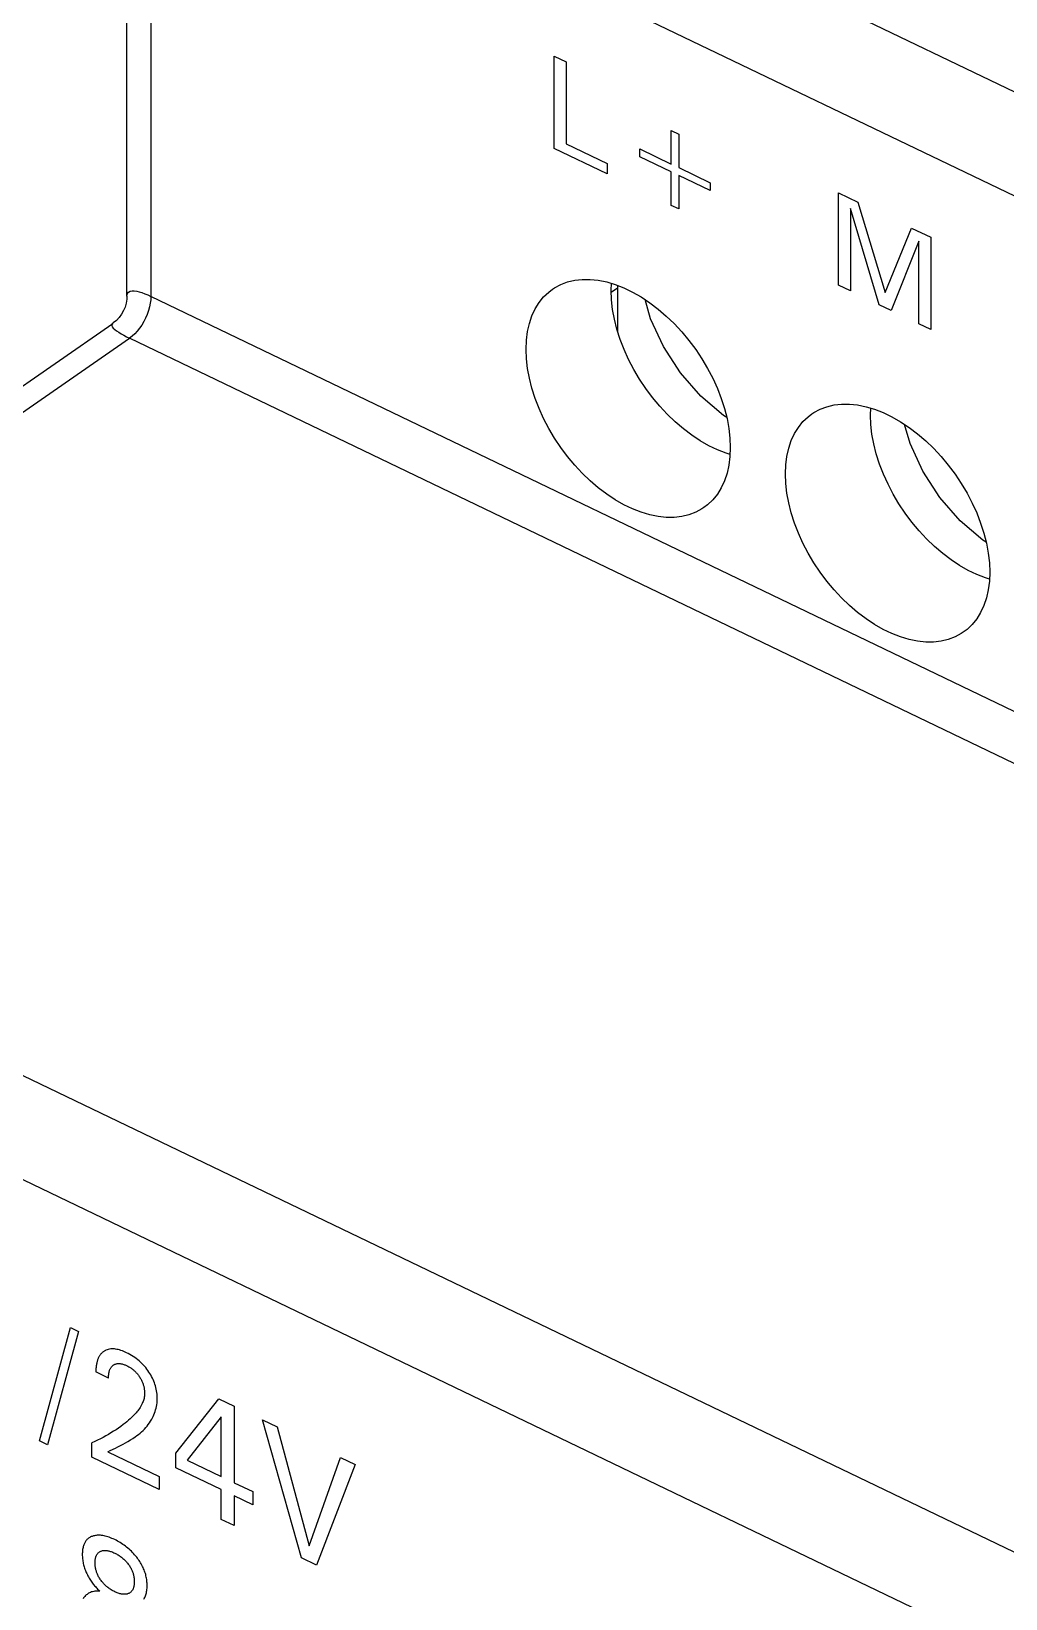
# Model space of a CAD drawing. Extents: x 0 to 420, y 0 to 297.
# Drawn here: x 165.95 to 180.61, y 180.36 to 203.95 of the extents above; entities that cross this region are included whole.
import ezdxf

# ---------------------------------------------------------------- set-up
doc = ezdxf.new("R2010")
doc.units = 0
doc.header["$LTSCALE"] = 23.1
doc.layers.add('40000_ISO', color=7, linetype='CONTINUOUS')

msp = doc.modelspace()

# ---------------------------------------------------------------- linework, layer by layer
at = {"layer": '40000_ISO', "color": 7, "linetype": 'CONTINUOUS'}
for p, q in [((221.798, 183.304), (168.387, 208.978)), ((167.387, 199.962), (167.387, 208.161)), ((167.747, 207.718), (167.747, 199.961)), ((221.158, 182.044), (167.747, 207.718)), ((173.818, 202.186), (173.818, 203.575)), ((173.818, 203.575), (173.997, 203.489)), ((173.997, 203.489), (173.997, 202.258)), ((175.581, 201.953), (175.581, 202.458)), ((175.581, 202.458), (175.692, 202.404)), ((175.692, 202.404), (175.692, 201.9)), ((174.613, 201.804), (173.818, 202.186)), ((173.997, 202.258), (174.613, 201.962)), ((175.106, 202.063), (175.106, 202.181)), ((175.106, 202.181), (175.581, 201.953)), ((174.613, 201.962), (174.613, 201.804)), ((175.581, 201.835), (175.106, 202.063)), ((175.581, 201.33), (175.581, 201.835)), ((175.692, 201.9), (176.167, 201.671)), ((175.692, 201.781), (175.692, 201.277)), ((176.167, 201.553), (175.692, 201.781)), ((176.167, 201.671), (176.167, 201.553)), ((178.099, 200.129), (178.099, 201.517)), ((178.099, 201.517), (178.389, 201.378)), ((175.692, 201.277), (175.581, 201.33)), ((178.277, 201.285), (178.277, 200.043)), ((178.708, 199.836), (178.277, 201.285)), ((178.389, 201.378), (178.799, 200.019)), ((178.799, 200.019), (179.196, 200.99)), ((179.196, 200.99), (179.486, 200.85)), ((179.307, 200.793), (178.888, 199.75)), ((179.307, 199.548), (179.307, 200.793)), ((179.486, 200.85), (179.486, 199.462)), ((167.395, 200.005), (167.412, 200.025)), ((167.412, 200.025), (167.436, 200.038)), ((167.436, 200.038), (167.465, 200.043)), ((167.465, 200.043), (167.498, 200.043)), ((167.498, 200.043), (167.534, 200.038)), ((167.534, 200.038), (167.572, 200.029)), ((167.572, 200.029), (167.613, 200.017)), ((167.613, 200.017), (167.655, 200.001)), ((173.659, 199.952), (173.737, 200.026)), ((173.737, 200.026), (173.793, 200.069)), ((173.793, 200.069), (173.823, 200.089)), ((173.823, 200.089), (173.917, 200.14)), ((173.917, 200.14), (174.018, 200.178)), ((174.018, 200.178), (174.127, 200.204)), ((174.127, 200.204), (174.24, 200.216)), ((174.24, 200.216), (174.359, 200.216)), ((174.359, 200.216), (174.482, 200.203)), ((174.482, 200.203), (174.609, 200.178)), ((174.609, 200.178), (174.737, 200.139)), ((174.675, 200.052), (174.679, 200.157)), ((174.681, 199.911), (174.675, 200.052)), ((174.772, 200.084), (174.676, 200.018)), ((174.737, 200.139), (174.867, 200.089)), ((174.772, 200.126), (174.772, 199.437)), ((174.867, 200.089), (174.998, 200.026)), ((174.998, 200.026), (175.128, 199.952)), ((178.277, 200.043), (178.099, 200.129)), ((167.359, 199.801), (167.336, 199.746)), ((167.376, 199.859), (167.359, 199.801)), ((167.385, 199.918), (167.376, 199.859)), ((167.387, 199.963), (167.385, 199.918)), ((167.387, 199.975), (167.395, 200.005)), ((167.387, 199.964), (167.387, 199.975)), ((167.655, 200.001), (167.7, 199.982)), ((167.7, 199.982), (167.747, 199.961)), ((167.726, 199.802), (167.71, 199.746)), ((167.738, 199.857), (167.726, 199.802)), ((167.745, 199.91), (167.738, 199.857)), ((167.747, 199.961), (167.745, 199.91)), ((221.158, 174.287), (167.747, 199.961)), ((173.532, 199.772), (173.591, 199.867)), ((173.591, 199.867), (173.659, 199.952)), ((174.697, 199.765), (174.681, 199.911)), ((175.128, 199.952), (175.256, 199.866)), ((175.27, 199.623), (175.188, 199.912)), ((175.256, 199.866), (175.383, 199.771)), ((178.888, 199.75), (178.708, 199.836)), ((156.748, 192.326), (167.173, 199.555)), ((167.173, 199.555), (167.16, 199.541)), ((167.182, 199.562), (167.173, 199.555)), ((167.229, 199.6), (167.182, 199.562)), ((167.271, 199.645), (167.229, 199.6)), ((167.307, 199.693), (167.271, 199.645)), ((167.336, 199.746), (167.307, 199.693)), ((167.639, 199.581), (167.609, 199.529)), ((167.666, 199.634), (167.639, 199.581)), ((167.69, 199.69), (167.666, 199.634)), ((167.71, 199.746), (167.69, 199.69)), ((173.418, 199.43), (173.445, 199.552)), ((173.445, 199.552), (173.483, 199.666)), ((173.483, 199.666), (173.532, 199.772)), ((174.725, 199.617), (174.697, 199.765)), ((174.763, 199.466), (174.725, 199.617)), ((175.462, 199.205), (175.27, 199.623)), ((175.383, 199.771), (175.506, 199.665)), ((175.506, 199.665), (175.624, 199.551)), ((175.624, 199.551), (175.738, 199.429)), ((179.486, 199.462), (179.307, 199.548)), ((157.318, 192.32), (167.427, 199.331)), ((167.16, 199.541), (167.158, 199.523)), ((167.158, 199.523), (167.165, 199.504)), ((167.165, 199.504), (167.181, 199.484)), ((167.181, 199.484), (167.203, 199.463)), ((167.203, 199.463), (167.231, 199.442)), ((167.231, 199.442), (167.263, 199.42)), ((167.263, 199.42), (167.298, 199.398)), ((167.298, 199.398), (167.338, 199.376)), ((167.338, 199.376), (167.381, 199.354)), ((167.381, 199.354), (167.427, 199.331)), ((167.466, 199.36), (167.427, 199.331)), ((220.838, 173.657), (167.427, 199.331)), ((167.504, 199.396), (167.466, 199.36)), ((167.54, 199.436), (167.504, 199.396)), ((167.576, 199.481), (167.54, 199.436)), ((167.609, 199.529), (167.576, 199.481)), ((173.401, 199.3), (173.418, 199.43)), ((174.812, 199.314), (174.763, 199.466)), ((174.87, 199.162), (174.812, 199.314)), ((175.738, 199.429), (175.846, 199.299)), ((173.395, 199.164), (173.401, 199.3)), ((173.401, 199.023), (173.395, 199.164)), ((174.939, 199.011), (174.87, 199.162)), ((175.718, 198.811), (175.462, 199.205)), ((175.846, 199.299), (175.948, 199.163)), ((175.948, 199.163), (176.042, 199.022)), ((173.418, 198.878), (173.401, 199.023)), ((173.445, 198.729), (173.418, 198.878)), ((175.016, 198.862), (174.939, 199.011)), ((175.102, 198.717), (175.016, 198.862)), ((176.042, 199.022), (176.128, 198.877)), ((176.128, 198.877), (176.206, 198.728)), ((173.483, 198.578), (173.445, 198.729)), ((175.197, 198.575), (175.102, 198.717)), ((176.024, 198.46), (175.718, 198.811)), ((176.206, 198.728), (176.274, 198.577)), ((173.532, 198.426), (173.483, 198.578)), ((173.591, 198.274), (173.532, 198.426)), ((175.298, 198.439), (175.197, 198.575)), ((175.406, 198.31), (175.298, 198.439)), ((176.365, 198.169), (176.024, 198.46)), ((176.274, 198.577), (176.333, 198.425)), ((176.333, 198.425), (176.382, 198.273)), ((173.659, 198.123), (173.591, 198.274)), ((175.52, 198.188), (175.406, 198.31)), ((175.639, 198.073), (175.52, 198.188)), ((176.416, 198.138), (176.365, 198.169)), ((176.382, 198.273), (176.42, 198.122)), ((177.563, 198.076), (177.641, 198.15)), ((177.641, 198.15), (177.697, 198.193)), ((177.697, 198.193), (177.727, 198.212)), ((177.727, 198.212), (177.821, 198.263)), ((177.821, 198.263), (177.922, 198.301)), ((177.922, 198.301), (178.031, 198.327)), ((178.031, 198.327), (178.144, 198.34)), ((178.144, 198.34), (178.263, 198.34)), ((178.263, 198.34), (178.386, 198.327)), ((178.386, 198.327), (178.513, 198.301)), ((178.513, 198.301), (178.641, 198.263)), ((178.579, 198.175), (178.583, 198.28)), ((178.585, 198.034), (178.579, 198.175)), ((178.641, 198.263), (178.771, 198.212)), ((178.771, 198.212), (178.902, 198.149)), ((178.902, 198.149), (179.032, 198.075)), ((173.737, 197.975), (173.659, 198.123)), ((173.823, 197.829), (173.737, 197.975)), ((175.762, 197.968), (175.639, 198.073)), ((175.888, 197.872), (175.762, 197.968)), ((176.42, 198.122), (176.447, 197.973)), ((176.447, 197.973), (176.464, 197.828)), ((177.387, 197.79), (177.436, 197.895)), ((177.436, 197.895), (177.495, 197.99)), ((177.495, 197.99), (177.563, 198.076)), ((178.601, 197.889), (178.585, 198.034)), ((179.032, 198.075), (179.16, 197.99)), ((179.174, 197.746), (179.092, 198.035)), ((179.16, 197.99), (179.287, 197.894)), ((179.287, 197.894), (179.41, 197.789)), ((173.917, 197.688), (173.823, 197.829)), ((174.018, 197.552), (173.917, 197.688)), ((176.017, 197.787), (175.888, 197.872)), ((176.147, 197.713), (176.017, 197.787)), ((176.277, 197.65), (176.147, 197.713)), ((176.464, 197.828), (176.469, 197.687)), ((176.469, 197.687), (176.464, 197.551)), ((177.322, 197.553), (177.349, 197.676)), ((177.349, 197.676), (177.387, 197.79)), ((178.629, 197.74), (178.601, 197.889)), ((178.667, 197.589), (178.629, 197.74)), ((179.366, 197.329), (179.174, 197.746)), ((179.41, 197.789), (179.528, 197.675)), ((179.528, 197.675), (179.642, 197.552)), ((174.127, 197.422), (174.018, 197.552)), ((174.24, 197.3), (174.127, 197.422)), ((176.407, 197.599), (176.277, 197.65)), ((176.465, 197.582), (176.407, 197.599)), ((176.447, 197.422), (176.42, 197.299)), ((176.464, 197.551), (176.447, 197.422)), ((177.299, 197.288), (177.305, 197.424)), ((177.305, 197.424), (177.322, 197.553)), ((178.716, 197.437), (178.667, 197.589)), ((178.774, 197.285), (178.716, 197.437)), ((179.642, 197.552), (179.75, 197.423)), ((179.75, 197.423), (179.852, 197.287)), ((174.359, 197.186), (174.24, 197.3)), ((174.482, 197.081), (174.359, 197.186)), ((176.382, 197.185), (176.333, 197.08)), ((176.42, 197.299), (176.382, 197.185)), ((177.305, 197.147), (177.299, 197.288)), ((178.843, 197.134), (178.774, 197.285)), ((179.622, 196.935), (179.366, 197.329)), ((179.852, 197.287), (179.946, 197.146)), ((174.609, 196.985), (174.482, 197.081)), ((174.737, 196.9), (174.609, 196.985)), ((176.274, 196.984), (176.206, 196.899)), ((176.333, 197.08), (176.274, 196.984)), ((177.322, 197.001), (177.305, 197.147)), ((177.349, 196.853), (177.322, 197.001)), ((178.92, 196.985), (178.843, 197.134)), ((179.006, 196.84), (178.92, 196.985)), ((179.946, 197.146), (180.032, 197)), ((180.032, 197), (180.11, 196.851)), ((174.867, 196.825), (174.737, 196.9)), ((174.998, 196.763), (174.867, 196.825)), ((175.128, 196.712), (174.998, 196.763)), ((176.042, 196.762), (175.948, 196.712)), ((176.072, 196.782), (176.042, 196.762)), ((176.128, 196.825), (176.072, 196.782)), ((176.206, 196.899), (176.128, 196.825)), ((177.387, 196.702), (177.349, 196.853)), ((179.101, 196.699), (179.006, 196.84)), ((179.928, 196.583), (179.622, 196.935)), ((180.11, 196.851), (180.178, 196.701)), ((175.256, 196.674), (175.128, 196.712)), ((175.383, 196.648), (175.256, 196.674)), ((175.506, 196.635), (175.383, 196.648)), ((175.624, 196.635), (175.506, 196.635)), ((175.738, 196.648), (175.624, 196.635)), ((175.846, 196.673), (175.738, 196.648)), ((175.948, 196.712), (175.846, 196.673)), ((177.436, 196.55), (177.387, 196.702)), ((177.495, 196.398), (177.436, 196.55)), ((179.202, 196.563), (179.101, 196.699)), ((179.31, 196.433), (179.202, 196.563)), ((180.269, 196.292), (179.928, 196.583)), ((180.178, 196.701), (180.237, 196.549)), ((180.237, 196.549), (180.286, 196.397)), ((177.563, 196.247), (177.495, 196.398)), ((177.641, 196.098), (177.563, 196.247)), ((179.424, 196.311), (179.31, 196.433)), ((179.543, 196.197), (179.424, 196.311)), ((180.32, 196.262), (180.269, 196.292)), ((180.286, 196.397), (180.324, 196.246)), ((180.324, 196.246), (180.351, 196.097)), ((177.727, 195.953), (177.641, 196.098)), ((179.666, 196.091), (179.543, 196.197)), ((179.792, 195.996), (179.666, 196.091)), ((180.351, 196.097), (180.368, 195.951)), ((177.821, 195.811), (177.727, 195.953)), ((177.922, 195.675), (177.821, 195.811)), ((179.921, 195.911), (179.792, 195.996)), ((180.051, 195.836), (179.921, 195.911)), ((180.181, 195.774), (180.051, 195.836)), ((180.311, 195.723), (180.181, 195.774)), ((180.368, 195.951), (180.373, 195.81)), ((180.373, 195.81), (180.368, 195.674)), ((178.031, 195.546), (177.922, 195.675)), ((178.144, 195.424), (178.031, 195.546)), ((180.369, 195.706), (180.311, 195.723)), ((180.351, 195.545), (180.324, 195.423)), ((180.368, 195.674), (180.351, 195.545)), ((178.263, 195.309), (178.144, 195.424)), ((178.386, 195.204), (178.263, 195.309)), ((180.286, 195.308), (180.237, 195.203)), ((180.324, 195.423), (180.286, 195.308)), ((178.513, 195.108), (178.386, 195.204)), ((178.641, 195.023), (178.513, 195.108)), ((180.178, 195.108), (180.11, 195.023)), ((180.237, 195.203), (180.178, 195.108)), ((178.771, 194.949), (178.641, 195.023)), ((178.902, 194.886), (178.771, 194.949)), ((179.032, 194.835), (178.902, 194.886)), ((179.16, 194.797), (179.032, 194.835)), ((179.852, 194.835), (179.75, 194.797)), ((179.946, 194.886), (179.852, 194.835)), ((179.976, 194.906), (179.946, 194.886)), ((180.032, 194.948), (179.976, 194.906)), ((180.11, 195.023), (180.032, 194.948)), ((179.287, 194.771), (179.16, 194.797)), ((179.41, 194.758), (179.287, 194.771)), ((179.528, 194.758), (179.41, 194.758)), ((179.642, 194.771), (179.528, 194.758)), ((179.75, 194.797), (179.642, 194.771)), ((210.729, 166.647), (157.318, 192.32)), ((210.089, 165.387), (156.678, 191.06)), ((166.07, 182.736), (166.538, 184.443)), ((166.657, 184.385), (166.189, 182.679)), ((166.538, 184.443), (166.657, 184.385)), ((166.956, 183.983), (166.953, 183.975)), ((166.961, 183.992), (166.956, 183.983)), ((166.965, 184), (166.961, 183.992)), ((166.969, 184.008), (166.965, 184)), ((166.974, 184.016), (166.969, 184.008)), ((166.979, 184.024), (166.974, 184.016)), ((166.985, 184.032), (166.979, 184.024)), ((166.99, 184.039), (166.985, 184.032)), ((166.996, 184.046), (166.99, 184.039)), ((167.003, 184.053), (166.996, 184.046)), ((167.009, 184.059), (167.003, 184.053)), ((167.016, 184.066), (167.009, 184.059)), ((167.023, 184.071), (167.016, 184.066)), ((167.03, 184.077), (167.023, 184.071)), ((167.038, 184.082), (167.03, 184.077)), ((167.045, 184.087), (167.038, 184.082)), ((167.053, 184.092), (167.045, 184.087)), ((167.062, 184.096), (167.053, 184.092)), ((167.07, 184.1), (167.062, 184.096)), ((167.088, 184.107), (167.07, 184.1)), ((167.106, 184.113), (167.088, 184.107)), ((167.125, 184.117), (167.106, 184.113)), ((167.145, 184.12), (167.125, 184.117)), ((167.163, 184.121), (167.145, 184.12)), ((167.18, 184.121), (167.163, 184.121)), ((167.199, 184.12), (167.18, 184.121)), ((167.217, 184.118), (167.199, 184.12)), ((167.236, 184.114), (167.217, 184.118)), ((167.255, 184.11), (167.236, 184.114)), ((167.276, 184.105), (167.255, 184.11)), ((167.297, 184.099), (167.276, 184.105)), ((167.318, 184.091), (167.297, 184.099)), ((167.339, 184.083), (167.318, 184.091)), ((167.36, 184.074), (167.339, 184.083)), ((167.382, 184.064), (167.36, 184.074)), ((167.406, 184.051), (167.382, 184.064)), ((167.431, 184.038), (167.406, 184.051)), ((167.456, 184.024), (167.431, 184.038)), ((167.481, 184.008), (167.456, 184.024)), ((167.505, 183.992), (167.481, 184.008)), ((167.527, 183.976), (167.505, 183.992)), ((166.921, 183.815), (166.92, 183.801)), ((166.92, 183.801), (166.92, 183.788)), ((166.92, 183.788), (166.92, 183.774)), ((167.111, 183.682), (166.92, 183.774)), ((166.922, 183.842), (166.921, 183.828)), ((166.921, 183.828), (166.921, 183.815)), ((166.924, 183.855), (166.922, 183.842)), ((166.925, 183.868), (166.924, 183.855)), ((166.927, 183.881), (166.925, 183.868)), ((166.929, 183.893), (166.927, 183.881)), ((166.932, 183.906), (166.929, 183.893)), ((166.935, 183.918), (166.932, 183.906)), ((166.937, 183.928), (166.935, 183.918)), ((166.94, 183.938), (166.937, 183.928)), ((166.943, 183.947), (166.94, 183.938)), ((166.946, 183.957), (166.943, 183.947)), ((166.949, 183.966), (166.946, 183.957)), ((166.953, 183.975), (166.949, 183.966)), ((167.113, 183.734), (167.115, 183.746)), ((167.115, 183.746), (167.116, 183.758)), ((167.116, 183.758), (167.119, 183.77)), ((167.119, 183.77), (167.121, 183.78)), ((167.121, 183.78), (167.124, 183.79)), ((167.124, 183.79), (167.127, 183.8)), ((167.127, 183.8), (167.131, 183.809)), ((167.131, 183.809), (167.135, 183.819)), ((167.135, 183.819), (167.139, 183.827)), ((167.139, 183.827), (167.144, 183.836)), ((167.144, 183.836), (167.148, 183.843)), ((167.148, 183.843), (167.154, 183.85)), ((167.154, 183.85), (167.159, 183.857)), ((167.159, 183.857), (167.165, 183.863)), ((167.165, 183.863), (167.171, 183.869)), ((167.171, 183.869), (167.178, 183.875)), ((167.178, 183.875), (167.185, 183.88)), ((167.185, 183.88), (167.192, 183.884)), ((167.192, 183.884), (167.199, 183.888)), ((167.199, 183.888), (167.207, 183.891)), ((167.207, 183.891), (167.215, 183.894)), ((167.215, 183.894), (167.223, 183.897)), ((167.223, 183.897), (167.231, 183.899)), ((167.231, 183.899), (167.24, 183.9)), ((167.24, 183.9), (167.249, 183.902)), ((167.249, 183.902), (167.258, 183.902)), ((167.258, 183.902), (167.267, 183.902)), ((167.267, 183.902), (167.277, 183.902)), ((167.277, 183.902), (167.286, 183.901)), ((167.286, 183.901), (167.296, 183.899)), ((167.296, 183.899), (167.306, 183.897)), ((167.306, 183.897), (167.316, 183.895)), ((167.316, 183.895), (167.327, 183.892)), ((167.327, 183.892), (167.338, 183.888)), ((167.338, 183.888), (167.349, 183.884)), ((167.349, 183.884), (167.36, 183.88)), ((167.36, 183.88), (167.371, 183.875)), ((167.371, 183.875), (167.382, 183.87)), ((167.382, 183.87), (167.392, 183.865)), ((167.392, 183.865), (167.403, 183.86)), ((167.403, 183.86), (167.414, 183.854)), ((167.414, 183.854), (167.424, 183.847)), ((167.424, 183.847), (167.435, 183.841)), ((167.435, 183.841), (167.445, 183.834)), ((167.445, 183.834), (167.456, 183.827)), ((167.456, 183.827), (167.465, 183.82)), ((167.465, 183.82), (167.475, 183.812)), ((167.475, 183.812), (167.484, 183.805)), ((167.484, 183.805), (167.493, 183.797)), ((167.493, 183.797), (167.502, 183.789)), ((167.502, 183.789), (167.511, 183.78)), ((167.511, 183.78), (167.52, 183.772)), ((167.52, 183.772), (167.528, 183.763)), ((167.549, 183.959), (167.527, 183.976)), ((167.528, 183.763), (167.536, 183.754)), ((167.536, 183.754), (167.544, 183.745)), ((167.544, 183.745), (167.552, 183.735)), ((167.571, 183.941), (167.549, 183.959)), ((167.592, 183.922), (167.571, 183.941)), ((167.613, 183.902), (167.592, 183.922)), ((167.632, 183.882), (167.613, 183.902)), ((167.651, 183.861), (167.632, 183.882)), ((167.669, 183.84), (167.651, 183.861)), ((167.687, 183.817), (167.669, 183.84)), ((167.704, 183.794), (167.687, 183.817)), ((167.718, 183.773), (167.704, 183.794)), ((167.733, 183.751), (167.718, 183.773)), ((167.746, 183.729), (167.733, 183.751)), ((167.111, 183.708), (167.112, 183.721)), ((167.111, 183.695), (167.111, 183.708)), ((167.111, 183.682), (167.111, 183.695)), ((167.112, 183.721), (167.113, 183.734)), ((167.552, 183.735), (167.559, 183.726)), ((167.559, 183.726), (167.566, 183.716)), ((167.566, 183.716), (167.573, 183.706)), ((167.573, 183.706), (167.581, 183.695)), ((167.581, 183.695), (167.588, 183.683)), ((167.588, 183.683), (167.594, 183.672)), ((167.594, 183.672), (167.601, 183.66)), ((167.601, 183.66), (167.607, 183.649)), ((167.607, 183.649), (167.612, 183.637)), ((167.612, 183.637), (167.617, 183.625)), ((167.617, 183.625), (167.622, 183.615)), ((167.622, 183.615), (167.626, 183.604)), ((167.626, 183.604), (167.63, 183.593)), ((167.63, 183.593), (167.633, 183.582)), ((167.633, 183.582), (167.636, 183.571)), ((167.636, 183.571), (167.639, 183.561)), ((167.639, 183.561), (167.642, 183.55)), ((167.642, 183.55), (167.644, 183.539)), ((167.644, 183.539), (167.646, 183.526)), ((167.646, 183.526), (167.648, 183.512)), ((167.648, 183.512), (167.65, 183.499)), ((167.759, 183.706), (167.746, 183.729)), ((167.77, 183.683), (167.759, 183.706)), ((167.781, 183.66), (167.77, 183.683)), ((167.791, 183.637), (167.781, 183.66)), ((167.801, 183.613), (167.791, 183.637)), ((167.809, 183.589), (167.801, 183.613)), ((167.816, 183.565), (167.809, 183.589)), ((167.822, 183.541), (167.816, 183.565)), ((167.828, 183.517), (167.822, 183.541)), ((167.833, 183.491), (167.828, 183.517)), ((167.607, 183.278), (167.597, 183.259)), ((167.617, 183.298), (167.607, 183.278)), ((167.623, 183.313), (167.617, 183.298)), ((167.629, 183.328), (167.623, 183.313)), ((167.635, 183.343), (167.629, 183.328)), ((167.64, 183.36), (167.635, 183.343)), ((167.644, 183.376), (167.64, 183.36)), ((167.647, 183.393), (167.644, 183.376)), ((167.65, 183.411), (167.647, 183.393)), ((167.65, 183.499), (167.651, 183.486)), ((167.652, 183.429), (167.65, 183.411)), ((167.651, 183.486), (167.652, 183.473)), ((167.652, 183.473), (167.653, 183.46)), ((167.653, 183.447), (167.652, 183.429)), ((167.653, 183.46), (167.653, 183.447)), ((167.832, 183.254), (167.837, 183.281)), ((167.837, 183.466), (167.833, 183.491)), ((167.84, 183.44), (167.837, 183.466)), ((167.837, 183.281), (167.84, 183.308)), ((167.842, 183.415), (167.84, 183.44)), ((167.84, 183.308), (167.842, 183.337)), ((167.843, 183.39), (167.842, 183.415)), ((167.842, 183.337), (167.843, 183.366)), ((167.843, 183.366), (167.843, 183.39)), ((168.122, 182.551), (168.77, 183.37)), ((168.77, 183.37), (169.003, 183.258)), ((167.411, 183.047), (167.385, 183.025)), ((167.437, 183.07), (167.411, 183.047)), ((167.462, 183.094), (167.437, 183.07)), ((167.486, 183.118), (167.462, 183.094)), ((167.51, 183.143), (167.486, 183.118)), ((167.524, 183.158), (167.51, 183.143)), ((167.537, 183.174), (167.524, 183.158)), ((167.55, 183.19), (167.537, 183.174)), ((167.562, 183.206), (167.55, 183.19)), ((167.575, 183.223), (167.562, 183.206)), ((167.586, 183.241), (167.575, 183.223)), ((167.597, 183.259), (167.586, 183.241)), ((167.727, 183.009), (167.744, 183.035)), ((167.744, 183.035), (167.761, 183.063)), ((167.761, 183.063), (167.772, 183.084)), ((167.772, 183.084), (167.783, 183.106)), ((167.783, 183.106), (167.794, 183.129)), ((167.794, 183.129), (167.803, 183.153)), ((167.803, 183.153), (167.812, 183.177)), ((167.812, 183.177), (167.819, 183.202)), ((167.819, 183.202), (167.826, 183.228)), ((167.826, 183.228), (167.832, 183.254)), ((168.806, 183.097), (168.294, 182.448)), ((168.806, 182.202), (168.806, 183.097)), ((169.003, 183.258), (169.003, 182.107)), ((170.013, 180.976), (169.429, 183.053)), ((169.429, 183.053), (169.647, 182.948)), ((167.068, 182.811), (167.028, 182.789)), ((167.108, 182.834), (167.068, 182.811)), ((167.147, 182.857), (167.108, 182.834)), ((167.185, 182.881), (167.147, 182.857)), ((167.223, 182.905), (167.185, 182.881)), ((167.26, 182.931), (167.223, 182.905)), ((167.296, 182.956), (167.26, 182.931)), ((167.332, 182.983), (167.296, 182.956)), ((167.358, 183.004), (167.332, 182.983)), ((167.385, 183.025), (167.358, 183.004)), ((167.477, 182.774), (167.513, 182.798)), ((167.513, 182.798), (167.537, 182.816)), ((167.537, 182.816), (167.561, 182.834)), ((167.561, 182.834), (167.584, 182.853)), ((167.584, 182.853), (167.607, 182.873)), ((167.607, 182.873), (167.629, 182.893)), ((167.629, 182.893), (167.65, 182.915)), ((167.65, 182.915), (167.67, 182.937)), ((167.67, 182.937), (167.69, 182.96)), ((167.69, 182.96), (167.709, 182.984)), ((167.709, 182.984), (167.727, 183.009)), ((169.647, 182.948), (170.128, 181.156)), ((166.189, 182.679), (166.07, 182.736)), ((166.902, 182.726), (166.859, 182.707)), ((166.859, 182.492), (166.859, 182.707)), ((166.945, 182.747), (166.902, 182.726)), ((166.987, 182.768), (166.945, 182.747)), ((167.028, 182.789), (166.987, 182.768)), ((167.099, 182.573), (167.137, 182.592)), ((167.099, 182.573), (167.874, 182.2)), ((167.137, 182.592), (167.213, 182.629)), ((167.213, 182.629), (167.251, 182.648)), ((167.251, 182.648), (167.29, 182.668)), ((167.29, 182.668), (167.328, 182.688)), ((167.328, 182.688), (167.366, 182.708)), ((167.366, 182.708), (167.403, 182.729)), ((167.403, 182.729), (167.441, 182.751)), ((167.441, 182.751), (167.477, 182.774)), ((167.874, 182.004), (166.859, 182.492)), ((168.122, 182.334), (168.122, 182.551)), ((168.806, 182.006), (168.122, 182.334)), ((168.294, 182.448), (168.806, 182.202)), ((170.128, 181.156), (170.604, 182.488)), ((170.822, 182.384), (170.238, 180.868)), ((170.604, 182.488), (170.822, 182.384)), ((167.874, 182.2), (167.874, 182.004)), ((169.003, 182.107), (169.281, 181.973)), ((168.806, 181.556), (168.806, 182.006)), ((169.003, 181.911), (169.003, 181.462)), ((169.281, 181.777), (169.003, 181.911)), ((169.281, 181.973), (169.281, 181.777)), ((169.003, 181.462), (168.806, 181.556)), ((166.729, 181.146), (166.726, 181.132)), ((166.733, 181.159), (166.729, 181.146)), ((166.737, 181.171), (166.733, 181.159)), ((166.741, 181.183), (166.737, 181.171)), ((166.746, 181.194), (166.741, 181.183)), ((166.752, 181.204), (166.746, 181.194)), ((166.757, 181.215), (166.752, 181.204)), ((166.764, 181.225), (166.757, 181.215)), ((166.77, 181.234), (166.764, 181.225)), ((166.778, 181.243), (166.77, 181.234)), ((166.785, 181.251), (166.778, 181.243)), ((166.793, 181.259), (166.785, 181.251)), ((166.802, 181.267), (166.793, 181.259)), ((166.811, 181.273), (166.802, 181.267)), ((166.821, 181.28), (166.811, 181.273)), ((166.83, 181.285), (166.821, 181.28)), ((166.841, 181.291), (166.83, 181.285)), ((166.851, 181.296), (166.841, 181.291)), ((166.862, 181.3), (166.851, 181.296)), ((166.873, 181.304), (166.862, 181.3)), ((166.886, 181.307), (166.873, 181.304)), ((166.899, 181.31), (166.886, 181.307)), ((166.912, 181.313), (166.899, 181.31)), ((166.926, 181.315), (166.912, 181.313)), ((166.94, 181.316), (166.926, 181.315)), ((166.955, 181.317), (166.94, 181.316)), ((166.969, 181.317), (166.955, 181.317)), ((166.987, 181.316), (166.969, 181.317)), ((167.005, 181.314), (166.987, 181.316)), ((167.023, 181.312), (167.005, 181.314)), ((167.042, 181.308), (167.023, 181.312)), ((167.061, 181.304), (167.042, 181.308)), ((167.079, 181.299), (167.061, 181.304)), ((167.1, 181.293), (167.079, 181.299)), ((167.12, 181.286), (167.1, 181.293)), ((167.141, 181.279), (167.12, 181.286)), ((167.162, 181.27), (167.141, 181.279)), ((167.182, 181.261), (167.162, 181.27)), ((167.203, 181.252), (167.182, 181.261)), ((167.224, 181.241), (167.203, 181.252)), ((167.245, 181.23), (167.224, 181.241)), ((167.265, 181.219), (167.245, 181.23)), ((167.286, 181.207), (167.265, 181.219)), ((167.307, 181.194), (167.286, 181.207)), ((167.327, 181.18), (167.307, 181.194)), ((167.346, 181.167), (167.327, 181.18)), ((167.364, 181.153), (167.346, 181.167)), ((167.383, 181.139), (167.364, 181.153)), ((166.716, 181.059), (166.715, 181.044)), ((166.715, 181.044), (166.715, 181.028)), ((166.715, 181.028), (166.715, 181.011)), ((166.715, 181.011), (166.716, 180.994)), ((166.717, 181.074), (166.716, 181.059)), ((166.716, 180.994), (166.717, 180.978)), ((166.718, 181.089), (166.717, 181.074)), ((166.717, 180.978), (166.719, 180.96)), ((166.72, 181.104), (166.718, 181.089)), ((166.719, 180.96), (166.721, 180.943)), ((166.723, 181.118), (166.72, 181.104)), ((166.721, 180.943), (166.723, 180.926)), ((166.726, 181.132), (166.723, 181.118)), ((166.723, 180.926), (166.727, 180.908)), ((166.908, 180.915), (166.909, 180.927)), ((166.908, 180.902), (166.908, 180.915)), ((166.909, 180.927), (166.91, 180.94)), ((166.91, 180.94), (166.911, 180.952)), ((166.911, 180.952), (166.913, 180.964)), ((166.913, 180.964), (166.915, 180.975)), ((166.915, 180.975), (166.918, 180.986)), ((166.918, 180.986), (166.921, 180.995)), ((166.921, 180.995), (166.924, 181.003)), ((166.924, 181.003), (166.927, 181.011)), ((166.927, 181.011), (166.931, 181.019)), ((166.931, 181.019), (166.935, 181.026)), ((166.935, 181.026), (166.939, 181.033)), ((166.939, 181.033), (166.944, 181.039)), ((166.944, 181.039), (166.949, 181.045)), ((166.949, 181.045), (166.955, 181.052)), ((166.955, 181.052), (166.962, 181.058)), ((166.962, 181.058), (166.969, 181.063)), ((166.969, 181.063), (166.976, 181.068)), ((166.976, 181.068), (166.984, 181.072)), ((166.984, 181.072), (166.992, 181.076)), ((166.992, 181.076), (167, 181.079)), ((167, 181.079), (167.009, 181.082)), ((167.009, 181.082), (167.018, 181.085)), ((167.018, 181.085), (167.028, 181.086)), ((167.028, 181.086), (167.037, 181.088)), ((167.037, 181.088), (167.047, 181.088)), ((167.047, 181.088), (167.058, 181.088)), ((167.058, 181.088), (167.069, 181.088)), ((167.069, 181.088), (167.08, 181.087)), ((167.08, 181.087), (167.091, 181.086)), ((167.091, 181.086), (167.102, 181.084)), ((167.102, 181.084), (167.114, 181.081)), ((167.114, 181.081), (167.125, 181.078)), ((167.125, 181.078), (167.138, 181.074)), ((167.138, 181.074), (167.151, 181.07)), ((167.151, 181.07), (167.164, 181.065)), ((167.164, 181.065), (167.177, 181.06)), ((167.177, 181.06), (167.19, 181.054)), ((167.19, 181.054), (167.203, 181.048)), ((167.203, 181.048), (167.216, 181.042)), ((167.216, 181.042), (167.229, 181.035)), ((167.229, 181.035), (167.242, 181.027)), ((167.242, 181.027), (167.255, 181.02)), ((167.255, 181.02), (167.268, 181.012)), ((167.268, 181.012), (167.281, 181.003)), ((167.281, 181.003), (167.292, 180.995)), ((167.292, 180.995), (167.304, 180.987)), ((167.304, 180.987), (167.315, 180.978)), ((167.315, 180.978), (167.327, 180.968)), ((167.327, 180.968), (167.338, 180.959)), ((167.338, 180.959), (167.349, 180.949)), ((167.349, 180.949), (167.359, 180.939)), ((167.359, 180.939), (167.369, 180.928)), ((167.369, 180.928), (167.379, 180.918)), ((167.379, 180.918), (167.388, 180.907)), ((167.401, 181.124), (167.383, 181.139)), ((167.419, 181.108), (167.401, 181.124)), ((167.437, 181.092), (167.419, 181.108)), ((167.454, 181.075), (167.437, 181.092)), ((167.471, 181.058), (167.454, 181.075)), ((167.487, 181.041), (167.471, 181.058)), ((167.503, 181.023), (167.487, 181.041)), ((167.518, 181.005), (167.503, 181.023)), ((167.534, 180.986), (167.518, 181.005)), ((167.546, 180.97), (167.534, 180.986)), ((167.558, 180.953), (167.546, 180.97)), ((167.57, 180.937), (167.558, 180.953)), ((167.581, 180.92), (167.57, 180.937)), ((167.592, 180.902), (167.581, 180.92)), ((170.238, 180.868), (170.013, 180.976)), ((166.727, 180.908), (166.73, 180.89)), ((166.73, 180.89), (166.734, 180.874)), ((166.734, 180.874), (166.739, 180.857)), ((166.739, 180.857), (166.743, 180.84)), ((166.743, 180.84), (166.749, 180.823)), ((166.749, 180.823), (166.755, 180.806)), ((166.755, 180.806), (166.761, 180.789)), ((166.761, 180.789), (166.768, 180.773)), ((166.768, 180.773), (166.775, 180.756)), ((166.775, 180.756), (166.783, 180.739)), ((166.783, 180.739), (166.791, 180.722)), ((166.791, 180.722), (166.8, 180.705)), ((166.8, 180.705), (166.809, 180.689)), ((166.809, 180.689), (166.819, 180.673)), ((166.908, 180.889), (166.908, 180.902)), ((166.909, 180.876), (166.908, 180.889)), ((166.91, 180.862), (166.909, 180.876)), ((166.911, 180.849), (166.91, 180.862)), ((166.913, 180.835), (166.911, 180.849)), ((166.915, 180.821), (166.913, 180.835)), ((166.918, 180.807), (166.915, 180.821)), ((166.921, 180.796), (166.918, 180.807)), ((166.924, 180.785), (166.921, 180.796)), ((166.927, 180.774), (166.924, 180.785)), ((166.931, 180.763), (166.927, 180.774)), ((166.935, 180.751), (166.931, 180.763)), ((166.939, 180.74), (166.935, 180.751)), ((166.943, 180.729), (166.939, 180.74)), ((166.948, 180.718), (166.943, 180.729)), ((166.954, 180.706), (166.948, 180.718)), ((166.961, 180.693), (166.954, 180.706)), ((166.968, 180.681), (166.961, 180.693)), ((166.975, 180.669), (166.968, 180.681)), ((167.388, 180.907), (167.397, 180.896)), ((167.397, 180.896), (167.406, 180.884)), ((167.406, 180.884), (167.408, 180.882)), ((167.408, 180.882), (167.416, 180.871)), ((167.416, 180.871), (167.424, 180.86)), ((167.424, 180.86), (167.431, 180.848)), ((167.431, 180.848), (167.438, 180.837)), ((167.438, 180.837), (167.445, 180.825)), ((167.445, 180.825), (167.451, 180.813)), ((167.451, 180.813), (167.457, 180.801)), ((167.457, 180.801), (167.462, 180.79)), ((167.462, 180.79), (167.467, 180.779)), ((167.467, 180.779), (167.471, 180.768)), ((167.471, 180.768), (167.475, 180.757)), ((167.475, 180.757), (167.479, 180.746)), ((167.479, 180.746), (167.482, 180.735)), ((167.482, 180.735), (167.485, 180.723)), ((167.485, 180.723), (167.488, 180.712)), ((167.488, 180.712), (167.491, 180.699)), ((167.491, 180.699), (167.493, 180.685)), ((167.493, 180.685), (167.495, 180.671)), ((167.602, 180.885), (167.592, 180.902)), ((167.612, 180.867), (167.602, 180.885)), ((167.621, 180.849), (167.612, 180.867)), ((167.63, 180.832), (167.621, 180.849)), ((167.638, 180.814), (167.63, 180.832)), ((167.645, 180.796), (167.638, 180.814)), ((167.652, 180.778), (167.645, 180.796)), ((167.658, 180.76), (167.652, 180.778)), ((167.664, 180.743), (167.658, 180.76)), ((167.669, 180.725), (167.664, 180.743)), ((167.674, 180.707), (167.669, 180.725)), ((167.678, 180.688), (167.674, 180.707)), ((167.682, 180.669), (167.678, 180.688)), ((166.811, 180.443), (166.798, 180.435)), ((166.824, 180.45), (166.811, 180.443)), ((166.819, 180.673), (166.829, 180.656)), ((166.839, 180.457), (166.824, 180.45)), ((166.829, 180.656), (166.839, 180.64)), ((166.839, 180.64), (166.85, 180.625)), ((166.855, 180.463), (166.839, 180.457)), ((166.85, 180.625), (166.86, 180.611)), ((166.871, 180.467), (166.855, 180.463)), ((166.86, 180.611), (166.87, 180.597)), ((166.87, 180.597), (166.88, 180.583)), ((166.888, 180.471), (166.871, 180.467)), ((166.88, 180.583), (166.891, 180.57)), ((166.905, 180.474), (166.888, 180.471)), ((166.891, 180.57), (166.901, 180.557)), ((166.901, 180.557), (166.912, 180.544)), ((166.923, 180.476), (166.905, 180.474)), ((166.912, 180.544), (166.923, 180.532)), ((166.923, 180.532), (166.935, 180.52)), ((166.942, 180.476), (166.923, 180.476)), ((166.935, 180.52), (166.946, 180.508)), ((166.962, 180.476), (166.942, 180.476)), ((166.946, 180.508), (166.957, 180.497)), ((166.957, 180.497), (166.969, 180.486)), ((166.981, 180.475), (166.962, 180.476)), ((166.969, 180.486), (166.981, 180.475)), ((166.983, 180.657), (166.975, 180.669)), ((166.991, 180.646), (166.983, 180.657)), ((166.999, 180.634), (166.991, 180.646)), ((167.008, 180.623), (166.999, 180.634)), ((167.017, 180.611), (167.008, 180.623)), ((167.027, 180.6), (167.017, 180.611)), ((167.036, 180.589), (167.027, 180.6)), ((167.046, 180.579), (167.036, 180.589)), ((167.057, 180.568), (167.046, 180.579)), ((167.068, 180.558), (167.057, 180.568)), ((167.079, 180.548), (167.068, 180.558)), ((167.09, 180.539), (167.079, 180.548)), ((167.102, 180.53), (167.09, 180.539)), ((167.113, 180.521), (167.102, 180.53)), ((167.125, 180.513), (167.113, 180.521)), ((167.138, 180.504), (167.125, 180.513)), ((167.151, 180.496), (167.138, 180.504)), ((167.164, 180.488), (167.151, 180.496)), ((167.177, 180.481), (167.164, 180.488)), ((167.19, 180.474), (167.177, 180.481)), ((167.203, 180.467), (167.19, 180.474)), ((167.216, 180.461), (167.203, 180.467)), ((167.229, 180.456), (167.216, 180.461)), ((167.242, 180.45), (167.229, 180.456)), ((167.256, 180.446), (167.242, 180.45)), ((167.269, 180.441), (167.256, 180.446)), ((167.281, 180.437), (167.269, 180.441)), ((167.416, 180.441), (167.407, 180.438)), ((167.424, 180.445), (167.416, 180.441)), ((167.431, 180.45), (167.424, 180.445)), ((167.438, 180.455), (167.431, 180.45)), ((167.445, 180.461), (167.438, 180.455)), ((167.452, 180.467), (167.445, 180.461)), ((167.458, 180.473), (167.452, 180.467)), ((167.463, 180.479), (167.458, 180.473)), ((167.468, 180.486), (167.463, 180.479)), ((167.472, 180.493), (167.468, 180.486)), ((167.476, 180.501), (167.472, 180.493)), ((167.479, 180.508), (167.476, 180.501)), ((167.483, 180.516), (167.479, 180.508)), ((167.486, 180.525), (167.483, 180.516)), ((167.488, 180.533), (167.486, 180.525)), ((167.491, 180.545), (167.488, 180.533)), ((167.493, 180.556), (167.491, 180.545)), ((167.495, 180.568), (167.493, 180.556)), ((167.495, 180.671), (167.496, 180.658)), ((167.496, 180.58), (167.495, 180.568)), ((167.496, 180.658), (167.497, 180.645)), ((167.497, 180.593), (167.496, 180.58)), ((167.497, 180.645), (167.498, 180.631)), ((167.498, 180.606), (167.497, 180.593)), ((167.498, 180.631), (167.498, 180.618)), ((167.498, 180.618), (167.498, 180.606)), ((167.676, 180.435), (167.68, 180.451)), ((167.68, 180.451), (167.684, 180.468)), ((167.685, 180.65), (167.682, 180.669)), ((167.684, 180.468), (167.686, 180.486)), ((167.687, 180.631), (167.685, 180.65)), ((167.686, 180.486), (167.688, 180.503)), ((167.689, 180.613), (167.687, 180.631)), ((167.688, 180.503), (167.69, 180.522)), ((167.69, 180.595), (167.689, 180.613)), ((167.691, 180.577), (167.69, 180.595)), ((167.69, 180.522), (167.691, 180.54)), ((167.691, 180.559), (167.691, 180.577)), ((167.691, 180.54), (167.691, 180.559)), ((166.734, 180.374), (166.726, 180.361)), ((166.743, 180.386), (166.734, 180.374)), ((166.753, 180.397), (166.743, 180.386)), ((166.763, 180.408), (166.753, 180.397)), ((166.774, 180.418), (166.763, 180.408)), ((166.786, 180.427), (166.774, 180.418)), ((166.798, 180.435), (166.786, 180.427)), ((167.293, 180.435), (167.281, 180.437)), ((167.305, 180.432), (167.293, 180.435)), ((167.316, 180.43), (167.305, 180.432)), ((167.327, 180.429), (167.316, 180.43)), ((167.339, 180.428), (167.327, 180.429)), ((167.35, 180.428), (167.339, 180.428)), ((167.36, 180.428), (167.35, 180.428)), ((167.37, 180.429), (167.36, 180.428)), ((167.38, 180.43), (167.37, 180.429)), ((167.389, 180.432), (167.38, 180.43)), ((167.398, 180.435), (167.389, 180.432)), ((167.407, 180.438), (167.398, 180.435)), ((167.64, 180.354), (167.647, 180.366)), ((167.647, 180.366), (167.654, 180.379)), ((167.654, 180.379), (167.661, 180.392)), ((167.661, 180.392), (167.666, 180.406)), ((167.666, 180.406), (167.672, 180.42)), ((167.672, 180.42), (167.676, 180.435))]:
    msp.add_line(p, q, dxfattribs=at)

doc.saveas('drawing.dxf')
